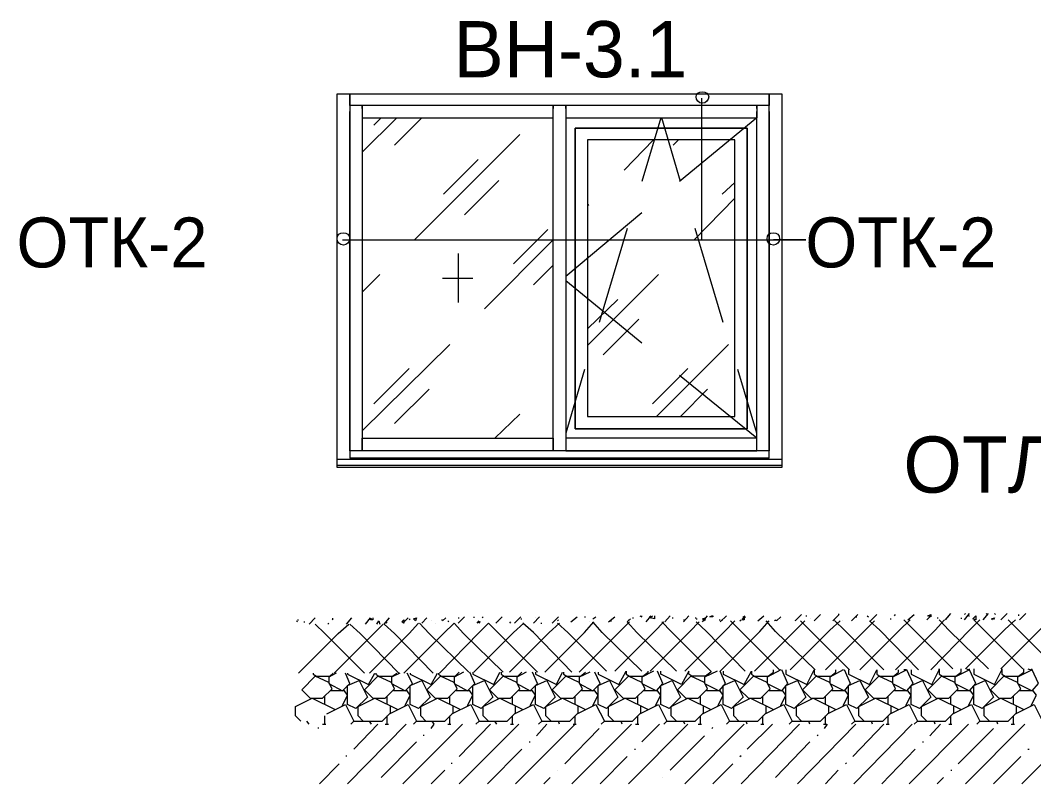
# Model space of a CAD drawing. Header units: millimetres. Extents: x 2294 to 908349, y -83289 to 219220.
# Drawn here: x 429257 to 433503, y -80159 to -76961 of the extents above; entities that cross this region are included whole.
import ezdxf

# ---------------------------------------------------------------- set-up
doc = ezdxf.new("R2010")
doc.units = ezdxf.units.MM
doc.layers.add('PDF _Геометрия', color=7, linetype='Continuous')
doc.layers.add('PDF _Текст', color=7, linetype='Continuous')

msp = doc.modelspace()

# ---------------------------------------------------------------- linework, layer by layer
at = {"layer": 'PDF _Геометрия', "lineweight": 9}
for points in [[(432447.5210359124, -77269.62763825525), (432447.5210359124, -78834.65117458906), (430585.2304591397, -78834.65117458906), (430585.2304591397, -77269.62763825525)], [(431516.375747527, -77269.62763825525), (432395.0621464541, -77269.62763825525), (432395.0621464541, -77317.71495360043), (431516.375747527, -77317.71495360043), (430637.6893485999, -77317.71495360043), (430637.6893485999, -77269.62763825525)], [(432303.2590897838, -78672.902932005), (432303.2590897838, -77413.88958433736), (431581.9493594198, -77413.88958433736), (431581.9493594198, -78672.902932005)], [(431581.9493594198, -77413.88958433736), (432303.2590897838, -77413.88958433736), (432303.2590897838, -78672.902932005), (431581.9493594198, -78672.902932005)], [(431634.4082488781, -77461.97689968254), (431634.4082488781, -78620.44404249918), (432250.8002003236, -78620.44404249918), (432250.8002003236, -77461.97689968254)], [(432250.8002003236, -77461.97689968254), (431634.4082488781, -77461.97689968254), (431634.4082488781, -78620.44404249918), (432250.8002003236, -78620.44404249918)], [(430690.1482381513, -78712.24709912203), (431490.1463027494, -78712.24709912203), (431490.1463027494, -78764.70598858129), (430690.1482381513, -78764.70598858129)]]:
    msp.add_lwpolyline(points, close=True, dxfattribs=at)
for points in [[(430585.2304591397, -78821.53645224776), (430585.2304591397, -78817.16487808712), (430585.2304591397, -78738.4765438512), (430585.2304591397, -77343.9443983296), (430585.2304591397, -77269.62763825525), (430637.6893485999, -77269.62763825525), (430637.6893485999, -77343.9443983296), (430637.6893485999, -78738.4765438512), (430637.6893485999, -78795.3070074711), (432395.0621464541, -78795.3070074711), (432395.0621464541, -78738.4765438512), (432395.0621464541, -77343.9443983296), (432395.0621464541, -77269.62763825525), (432447.5210359124, -77269.62763825525), (432447.5210359124, -77343.9443983296), (432447.5210359124, -78738.4765438512), (432447.5210359124, -78817.16487808712), (432447.5210359124, -78821.53645224776)], [(432110.909828403, -77287.11393475719), (432110.909828403, -77881.64801558759), (432548.0672409041, -77881.64801558759), (432412.5484430036, -77881.64801558759)], [(430690.1482381513, -77343.9443983296), (430690.1482381513, -78764.70598858129), (430637.6893485999, -78764.70598858129), (430637.6893485999, -77343.9443983296)], [(430690.1482381513, -77330.82967594173), (430690.1482381513, -77317.71495360043), (430690.1482381513, -77370.17384305876), (431490.1463027494, -77370.17384305876), (431490.1463027494, -77317.71495360043), (431490.1463027494, -77330.82967594173)], [(431490.1463027494, -77317.71495360043), (430690.1482381513, -77317.71495360043)], [(431542.6051923027, -77343.9443983296), (431542.6051923027, -78764.70598858129), (431490.1463027494, -78764.70598858129), (431490.1463027494, -77343.9443983296)], [(431542.6051923027, -77330.82967594173), (431542.6051923027, -77317.71495360043), (431542.6051923027, -77370.17384305876), (432342.6032569008, -77370.17384305876), (432019.1067718277, -77636.83986465447)], [(432342.6032569008, -77317.71495360043), (431542.6051923027, -77317.71495360043)], [(432342.6032569008, -77330.82967594173), (432342.6032569008, -77317.71495360043), (432342.6032569008, -77370.17384305876)], [(432395.0621464541, -77343.9443983296), (432395.0621464541, -78764.70598858129), (432342.6032569008, -78764.70598858129), (432342.6032569008, -77343.9443983296)], [(430690.1482381513, -77514.43578914087), (430834.4101841869, -77370.17384305876)], [(430738.2355535915, -77400.7748619495), (430768.8365723873, -77370.17384305876)], [(430825.6670359587, -77483.83477029763), (430939.3279631985, -77370.17384305876)], [(431940.4184375918, -77370.17384305876), (431861.7301033577, -77636.83986465447)], [(432023.4783460358, -77636.83986465447), (431944.7900117999, -77370.17384305876)], [(430908.7269444028, -77881.64801558759), (431350.2559308289, -77440.11902906653)], [(431787.4133433299, -77588.75254930928), (431909.817418701, -77461.97689968254)], [(431992.8773270501, -77483.83477029763), (432014.7351976195, -77461.97689968254)], [(431031.1310197739, -77689.2987541128), (431175.3929659044, -77545.03680803161)], [(431118.5625023311, -77776.73023657594), (431262.8244484616, -77632.46829049382)], [(432198.3413108652, -77689.2987541128), (432250.8002003236, -77641.21143876854)], [(431634.4082488781, -77737.38606945798), (431638.7798230881, -77733.0144953914)], [(432080.3088095123, -77881.64801558759), (432250.8002003236, -77706.78505061474)], [(431861.7301033577, -77767.98708834779), (431542.6051923027, -78034.6531099435)], [(431324.0264861463, -77982.19422043767), (431468.2884321818, -77837.93227435555)], [(431800.5280656712, -77833.56070019491), (431682.4955643183, -78227.00237137079)], [(432202.7128849803, -78227.00237137079), (432084.6803837223, -77833.56070019491)], [(430607.0883298973, -77881.64801558759), (432548.0672409041, -77881.64801558759)], [(431201.6224105852, -78170.17190775089), (431490.1463027494, -77881.64801558759)], [(431092.3330576504, -77938.47847920656), (431092.3330576504, -78143.94246302173)], [(431407.0863944953, -78069.62570290081), (431490.1463027494, -77986.56579455175)], [(430690.1482381513, -78100.22672179062), (430764.4649982741, -78025.90996166877)], [(431634.4082488781, -78323.17700210772), (431931.6752893655, -78025.90996166877)], [(431153.535095335, -78043.39625817072), (431026.7594457557, -78043.39625817072)], [(431861.7301033577, -78314.433853833), (431542.6051923027, -78052.13940639887)], [(431634.4082488781, -78253.23181609996), (431761.1838985542, -78130.82774063386)], [(431699.9818607727, -78362.52116922569), (431848.6153810164, -78213.887648982)], [(430690.1482381513, -78681.64608023223), (431057.3604645515, -78318.80542794708)], [(431922.9321410423, -78620.44404249918), (432224.5707555478, -78318.80542794708)], [(430738.2355535915, -78567.98515303992), (430886.8690736452, -78419.35163279716)], [(431905.4458446829, -78567.98515303992), (432054.0793647366, -78419.35163279716)], [(431621.2935265386, -78423.72320695873), (431542.6051923027, -78690.38922850695)], [(432342.6032569008, -78712.24709912203), (431542.6051923027, -78712.24709912203), (431542.6051923027, -78764.70598858129), (432342.6032569008, -78764.70598858129), (432342.6032569008, -78712.24709912203), (432019.1067718277, -78449.9526516879)], [(432342.6032569008, -78690.38922850695), (432263.9149226649, -78423.72320695873)], [(430825.6670359587, -78651.04506138898), (430969.9289820893, -78506.78311530687)], [(432023.4783460358, -78620.44404249918), (432137.1392731806, -78506.78311530687)], [(431245.3381519122, -78712.24709912203), (431350.2559308289, -78611.70089427195)], [(432447.5210359124, -78795.3070074711), (432447.5210359124, -78799.67858158518), (432447.5210359124, -78825.90802631434), (430585.2304591397, -78825.90802631434), (430585.2304591397, -78799.67858158518), (430585.2304591397, -78795.3070074711)], [(430585.2304591397, -78799.67858158518), (432447.5210359124, -78799.67858158518)], [(432395.0621464541, -78764.70598858129), (430637.6893485999, -78764.70598858129)], [(432395.0621464541, -78795.3070074711), (430637.6893485999, -78795.3070074711), (432395.0621464541, -78795.3070074711)]]:
    msp.add_lwpolyline(points, dxfattribs=at)
at = {"layer": 'PDF _Геометрия', "color": 250, "lineweight": 9, "true_color": 0x1d1d1d}
for points in [[(430414.7390683284, -79477.27257081028), (430419.1106424434, -79481.64414492436)], [(430419.1106424434, -79472.90099664964), (430423.4822166516, -79472.90099664964)], [(430445.3400872191, -79481.64414492436), (430449.7116614273, -79481.64414492436)], [(430467.1979577886, -79490.38729319908), (430493.4274025643, -79464.15784842242)], [(430563.3725885721, -79472.90099664964), (430567.7441627802, -79468.52942253556), (430563.3725885721, -79468.52942253556)], [(430624.5746262586, -79490.38729319908), (430646.4324970162, -79464.15784842242)], [(430703.2629604926, -79490.38729319908), (430725.1208312502, -79464.15784842242)], [(430733.8639793834, -79464.15784842242), (430733.8639793834, -79472.90099664964), (430725.1208312502, -79472.90099664964), (430729.4924052702, -79464.15784842242)], [(430751.3502759328, -79490.38729319908), (430760.0934241591, -79477.27257081028), (430764.4649982741, -79490.38729319908)], [(430987.4152786387, -79695.85127701424), (430825.6670359587, -79529.7314603161), (430781.9512947286, -79490.38729319908), (430803.8091653911, -79464.15784842242)], [(430790.6944430498, -79486.0157190375), (430795.0660170699, -79481.64414492436)], [(430860.6396289626, -79486.0157190375), (430882.4974996271, -79464.15784842242)], [(430886.8690736452, -79472.90099664964), (430891.2406478534, -79468.52942253556)], [(430939.3279631985, -79486.0157190375), (430961.1858338611, -79464.15784842242)], [(430978.6721303156, -79477.27257081028), (430978.6721303156, -79477.27257081028)], [(431022.3878715476, -79472.90099664964), (431026.7594457557, -79472.90099664964)], [(431026.7594457557, -79477.27257081028), (431039.874168097, -79464.15784842242)], [(431048.6173163233, -79477.27257081028), (431052.9888905315, -79481.64414492436)], [(431092.3330576504, -79486.0157190375), (431118.5625023311, -79459.78627430834)], [(431092.3330576504, -79464.15784842242), (431096.7046316685, -79464.15784842242)], [(431157.90666945, -79459.78627430834), (431157.90666945, -79464.15784842242)], [(431179.7645400176, -79486.0157190375), (431184.1361142257, -79481.64414492436), (431171.0213918844, -79486.0157190375), (431179.7645400176, -79477.27257081028)], [(431192.8792624539, -79464.15784842242), (431197.250836567, -79459.78627430834)], [(431249.7097260254, -79486.0157190375), (431275.9391708011, -79459.78627430834)], [(431262.8244484616, -79481.64414492436), (431262.8244484616, -79481.64414492436)], [(431306.5401895968, -79481.64414492436), (431310.9117637118, -79486.0157190375)], [(431328.3980602613, -79486.0157190375), (431354.627505037, -79459.78627430834)], [(431354.627505037, -79468.52942253556), (431358.999079057, -79468.52942253556)], [(431407.0863944953, -79486.0157190375), (431433.3158392729, -79459.78627430834)], [(431415.8295427235, -79464.15784842242), (431415.8295427235, -79464.15784842242)], [(431455.1737098405, -79691.47970285267), (431621.2935265386, -79525.35988615546), (431660.6376936557, -79481.64414492436)], [(431485.7747287313, -79486.0157190375), (431512.004173507, -79459.78627430834)], [(431507.6325992988, -79477.27257081028), (431512.004173507, -79472.90099664964)], [(431564.4630629653, -79481.64414492436), (431590.6925077429, -79459.78627430834)], [(431599.4356559692, -79691.47970285267), (431765.5554725723, -79525.35988615546), (431809.2712138994, -79481.64414492436)], [(431621.2935265386, -79459.78627430834), (431625.6651006518, -79459.78627430834)], [(431643.1513972012, -79481.64414492436), (431643.1513972012, -79481.64414492436)], [(431656.2661196357, -79468.52942253556), (431669.380841977, -79459.78627430834)], [(431861.7301033577, -79687.10812873952), (431695.6102866596, -79525.35988615546), (431656.2661196357, -79481.64414492436)], [(431721.8397314353, -79481.64414492436), (431748.0691762129, -79459.78627430834)], [(431730.5828796634, -79477.27257081028), (431734.9544537766, -79477.27257081028)], [(431748.0691762129, -79687.10812873952), (431914.188992816, -79520.98831204139), (431953.5331599331, -79481.64414492436)], [(432005.9920494864, -79687.10812873952), (431839.8722327882, -79525.35988615546), (431800.5280656712, -79481.64414492436), (431813.6427880125, -79468.52942253556)], [(431804.8996396894, -79472.90099664964), (431809.2712138994, -79472.90099664964)], [(431822.3859362388, -79464.15784842242), (431826.7575104469, -79464.15784842242)], [(431852.9869551295, -79455.4147001477), (431861.7301033577, -79459.78627430834), (431861.7301033577, -79455.4147001477)], [(431879.2163999071, -79481.64414492436), (431901.0742704747, -79455.4147001477)], [(431892.3311222466, -79459.78627430834), (431896.7026962666, -79459.78627430834)], [(431914.188992816, -79455.4147001477), (431914.188992816, -79468.52942253556), (431896.7026962666, -79464.15784842242), (431905.4458446829, -79455.4147001477)], [(431896.7026962666, -79687.10812873952), (432062.8225131528, -79520.98831204139), (432102.1666802699, -79481.64414492436)], [(431944.7900117999, -79481.64414492436), (431984.1341789188, -79520.98831204139), (432150.2539955201, -79687.10812873952), (432150.2539955201, -79691.47970285267), (432128.3961249525, -79708.96599935461), (432071.565661286, -79708.96599935461), (432058.4509389447, -79700.22285112739), (432058.4509389447, -79687.10812873952), (432027.849920054, -79743.93859235849), (431940.4184375918, -79700.22285112739), (431940.4184375918, -79687.10812873952)], [(431957.9047341412, -79481.64414492436), (431979.7626047088, -79455.4147001477)], [(431988.5057529369, -79464.15784842242), (431992.8773270501, -79464.15784842242)], [(432036.5930683771, -79481.64414492436), (432058.4509389447, -79455.4147001477)], [(432036.5930683771, -79472.90099664964), (432040.9646423953, -79472.90099664964)], [(432040.9646423953, -79687.10812873952), (432207.0844591884, -79520.98831204139), (432250.8002003236, -79477.27257081028)], [(432084.6803837223, -79464.15784842242), (432089.0519578354, -79464.15784842242)], [(432089.0519578354, -79468.52942253556), (432093.4235318536, -79468.52942253556)], [(432294.5159416506, -79687.10812873952), (432132.7676989725, -79520.98831204139), (432089.0519578354, -79481.64414492436)], [(432115.2814026112, -79481.64414492436), (432137.1392731806, -79455.4147001477)], [(432176.4834402977, -79687.10812873952), (432124.0245508393, -79713.33757351618), (432124.0245508393, -79739.56701824535), (432185.2265885239, -79770.16803708766), (432211.4560332065, -79739.56701824535), (432189.598162639, -79687.10812873952), (432355.7179793352, -79520.98831204139), (432395.0621464541, -79477.27257081028)], [(432185.2265885239, -79472.90099664964), (432189.598162639, -79472.90099664964)], [(432189.598162639, -79481.64414492436), (432215.8276074147, -79455.4147001477)], [(432198.3413108652, -79477.27257081028), (432198.3413108652, -79472.90099664964)], [(432438.7778876843, -79682.73655462544), (432277.0296451012, -79520.98831204139), (432233.3139039641, -79477.27257081028)], [(432272.6580710812, -79477.27257081028), (432277.0296451012, -79472.90099664964)], [(432285.7727934225, -79459.78627430834), (432294.5159416506, -79455.4147001477)], [(432285.7727934225, -79477.27257081028), (432285.7727934225, -79477.27257081028)], [(432294.5159416506, -79464.15784842242), (432294.5159416506, -79459.78627430834)], [(432333.8601087676, -79687.10812873952), (432499.9799253708, -79520.98831204139), (432543.6956666959, -79477.27257081028)], [(432346.9748311089, -79477.27257081028), (432373.2042758847, -79455.4147001477)], [(432587.411408023, -79682.73655462544), (432421.2915911349, -79520.98831204139), (432381.9474240178, -79477.27257081028)], [(432416.9200171167, -79477.27257081028), (432421.2915911349, -79472.90099664964), (432421.2915911349, -79477.27257081028)], [(432425.663165343, -79477.27257081028), (432443.1494618924, -79459.78627430834)], [(432443.1494618924, -79472.90099664964), (432443.1494618924, -79472.90099664964)], [(432482.4936290113, -79682.73655462544), (432648.6134456145, -79516.61673792824), (432692.3291869396, -79477.27257081028)], [(432499.9799253708, -79477.27257081028), (432499.9799253708, -79477.27257081028)], [(432504.3514995789, -79477.27257081028), (432530.5809443546, -79451.04312608112)], [(432731.6733540567, -79682.73655462544), (432565.5535372654, -79516.61673792824), (432526.2093701465, -79477.27257081028)], [(432548.0672409041, -79455.4147001477), (432552.4388149241, -79455.4147001477)], [(432569.9251114735, -79468.52942253556), (432569.9251114735, -79468.52942253556)], [(432583.0398338148, -79477.27257081028), (432609.2692785906, -79451.04312608112)], [(432631.1271491582, -79682.73655462544), (432797.2469659513, -79516.61673792824), (432836.5911330683, -79477.27257081028)], [(432661.7281680489, -79477.27257081028), (432687.9576127315, -79451.04312608112), (432683.5860386183, -79451.04312608112)], [(432666.099742162, -79472.90099664964), (432670.471316277, -79472.90099664964)], [(432875.9353001853, -79682.73655462544), (432709.8154832991, -79516.61673792824), (432670.471316277, -79477.27257081028)], [(432701.0723351659, -79477.27257081028), (432701.0723351659, -79477.27257081028)], [(432740.4165022848, -79477.27257081028), (432766.6459469656, -79451.04312608112)], [(432757.9027988343, -79459.78627430834), (432762.2743728524, -79459.78627430834)], [(432775.3890951937, -79682.73655462544), (432941.508911985, -79516.61673792824), (432985.224653122, -79472.90099664964)], [(432805.9901140844, -79455.4147001477), (432810.3616882926, -79459.78627430834)], [(433020.1972462209, -79682.73655462544), (432858.4490036378, -79516.61673792824), (432814.7332623107, -79477.27257081028)], [(432819.1048365189, -79477.27257081028), (432845.3342812015, -79451.04312608112)], [(432902.1647448679, -79468.52942253556), (432906.536318888, -79468.52942253556)], [(432919.6510413224, -79455.4147001477), (432924.0226154355, -79451.04312608112)], [(432924.0226154355, -79682.73655462544), (433090.1424321337, -79516.61673792824), (433129.4865992507, -79472.90099664964)], [(433164.4591923496, -79678.3649804648), (433002.7109496715, -79516.61673792824), (432958.9952084394, -79472.90099664964)], [(432976.4815049889, -79472.90099664964), (433002.7109496715, -79451.04312608112)], [(433055.1698392248, -79472.90099664964), (433072.6561357742, -79455.4147001477)], [(433072.6561357742, -79682.73655462544), (433238.7759523774, -79512.24516376667), (433278.1201194944, -79472.90099664964)], [(433098.8855804568, -79464.15784842242), (433103.257154475, -79464.15784842242)], [(433313.0927124033, -79678.3649804648), (433146.9728958001, -79516.61673792824), (433107.6287286831, -79472.90099664964)], [(433133.8581733657, -79472.90099664964), (433155.7160439333, -79446.67155192047)], [(433133.8581733657, -79468.52942253556), (433138.2297475738, -79468.52942253556)], [(433146.9728958001, -79459.78627430834), (433146.9728958001, -79459.78627430834)], [(433199.4317852585, -79464.15784842242), (433199.4317852585, -79468.52942253556)], [(433212.5465075998, -79472.90099664964), (433234.4043781692, -79446.67155192047)], [(433212.5465075998, -79451.04312608112), (433216.9180818079, -79446.67155192047)], [(433216.9180818079, -79678.3649804648), (433383.037898506, -79512.24516376667), (433426.7536397381, -79472.90099664964)], [(433230.0328041492, -79455.4147001477), (433234.4043781692, -79455.4147001477)], [(433457.3546585338, -79678.3649804648), (433291.2348418357, -79512.24516376667), (433251.8906747187, -79472.90099664964)], [(433291.2348418357, -79472.90099664964), (433313.0927124033, -79446.67155192047)], [(433304.3495642701, -79446.67155192047), (433308.7211383851, -79451.04312608112)], [(433330.5790089527, -79472.90099664964), (433326.2074348396, -79468.52942253556), (433339.3221571809, -79464.15784842242), (433334.9505831609, -79472.90099664964)], [(433339.3221571809, -79446.67155192047), (433343.693731389, -79451.04312608112)], [(433365.5516019566, -79472.90099664964), (433391.7810466392, -79446.67155192047)], [(433365.5516019566, -79678.3649804648), (433531.6714187497, -79512.24516376667), (433571.0155858668, -79472.90099664964)], [(433601.6166046625, -79678.3649804648), (433435.4967879644, -79512.24516376667), (433396.1526208473, -79472.90099664964)], [(433439.8683621725, -79451.04312608112), (433439.8683621725, -79455.4147001477)], [(433444.2399361925, -79472.90099664964), (433470.4693808733, -79446.67155192047)], [(430423.4822166516, -79695.85127701424), (430589.6020333497, -79529.7314603161), (430633.3177745799, -79490.38729319908)], [(430698.8913864745, -79695.85127701424), (430532.7715696814, -79529.7314603161), (430493.4274025643, -79490.38729319908)], [(430545.8862920227, -79490.38729319908), (430550.2578662308, -79486.0157190375)], [(430572.1157368002, -79695.85127701424), (430738.2355535915, -79529.7314603161), (430777.5797207085, -79490.38729319908)], [(430843.1533325082, -79695.85127701424), (430681.405089925, -79529.7314603161), (430637.6893485999, -79490.38729319908)], [(430720.7492570421, -79695.85127701424), (430886.8690736452, -79529.7314603161), (430926.2132407622, -79486.0157190375)], [(430865.0112030776, -79695.85127701424), (431031.1310197739, -79529.7314603161), (431074.8467611009, -79486.0157190375), (431114.190928218, -79529.7314603161), (431280.3107448211, -79691.47970285267)], [(431136.0487987855, -79691.47970285267), (430969.9289820893, -79529.7314603161), (430930.5848149704, -79486.0157190375)], [(430996.158426865, -79486.0157190375), (430996.158426865, -79486.0157190375)], [(430996.158426865, -79486.0157190375), (430996.158426865, -79486.0157190375)], [(431013.6447234144, -79695.85127701424), (431179.7645400176, -79525.35988615546), (431219.1087071346, -79486.0157190375), (431258.4528742535, -79525.35988615546), (431424.5726909498, -79691.47970285267)], [(431157.90666945, -79691.47970285267), (431324.0264861463, -79525.35988615546), (431367.7422273783, -79486.0157190375)], [(431171.0213918844, -79486.0157190375), (431171.0213918844, -79486.0157190375)], [(431306.5401895968, -79691.47970285267), (431472.66000639, -79525.35988615546), (431516.375747527, -79486.0157190375)], [(431568.8346369853, -79691.47970285267), (431407.0863944953, -79525.35988615546), (431363.3706532652, -79486.0157190375)], [(431437.6874132911, -79486.0157190375), (431442.0589874992, -79486.0157190375)], [(431713.096583114, -79687.10812873952), (431551.348340624, -79525.35988615546), (431507.6325992988, -79486.0157190375)], [(431009.2731492063, -79695.85127701424), (431009.2731492063, -79700.22285112739), (431022.3878715476, -79708.96599935461), (431079.2183352141, -79708.96599935461), (431096.7046316685, -79691.47970285267)], [(431114.190928218, -79691.47970285267), (431074.8467611009, -79713.33757351618), (431074.8467611009, -79739.56701824535), (431131.6772247674, -79770.16803708766), (431162.2782434681, -79739.56701824535), (431140.4203729006, -79691.47970285267)], [(431153.535095335, -79691.47970285267), (431153.535095335, -79700.22285112739), (431240.9665777041, -79743.93859235849), (431267.1960224798, -79691.47970285267)], [(431271.5675965929, -79691.47970285267), (431271.5675965929, -79700.22285112739), (431284.6823190292, -79708.96599935461), (431341.5127826957, -79708.96599935461), (431358.999079057, -79691.47970285267)], [(431376.4853756046, -79691.47970285267), (431337.1412084876, -79713.33757351618), (431337.1412084876, -79739.56701824535), (431393.971672154, -79770.16803708766), (431424.5726909498, -79739.56701824535), (431402.7148203822, -79691.47970285267)], [(431415.8295427235, -79691.47970285267), (431415.8295427235, -79700.22285112739), (431503.2610251857, -79743.93859235849), (431529.4904698664, -79691.47970285267)], [(431533.8620440764, -79691.47970285267), (431533.8620440764, -79700.22285112739), (431546.9767664159, -79708.96599935461), (431603.8072300842, -79708.96599935461), (431625.6651006518, -79691.47970285267)], [(431643.1513972012, -79691.47970285267), (431599.4356559692, -79713.33757351618), (431599.4356559692, -79739.56701824535), (431656.2661196357, -79770.16803708766), (431686.8671383383, -79739.56701824535), (431665.0092677688, -79691.47970285267)], [(431625.6651006518, -79691.47970285267), (431625.6651006518, -79691.47970285267)], [(431678.1239902051, -79691.47970285267), (431678.1239902051, -79700.22285112739), (431765.5554725723, -79743.93859235849), (431796.1564914631, -79687.10812873952), (431796.1564914631, -79700.22285112739), (431809.2712138994, -79708.96599935461), (431866.1016775658, -79708.96599935461), (431887.9595481334, -79691.47970285267), (431887.9595481334, -79687.10812873952)], [(431909.817418701, -79687.10812873952), (431861.7301033577, -79713.33757351618), (431861.7301033577, -79739.56701824535), (431922.9321410423, -79770.16803708766), (431949.1615858199, -79739.56701824535), (431927.3037152505, -79687.10812873952)], [(432202.7128849803, -79687.10812873952), (432202.7128849803, -79700.22285112739), (432290.1443674425, -79743.93859235849), (432320.7453863313, -79687.10812873952), (432320.7453863313, -79700.22285112739), (432333.8601087676, -79708.96599935461), (432390.6905724341, -79708.96599935461), (432412.5484430036, -79691.47970285267), (432412.5484430036, -79682.73655462544)], [(432443.1494618924, -79682.73655462544), (432386.318998226, -79713.33757351618), (432386.318998226, -79739.56701824535), (432447.5210359124, -79770.16803708766), (432473.7504806882, -79739.56701824535), (432447.5210359124, -79682.73655462544)], [(432465.0073324619, -79682.73655462544), (432465.0073324619, -79700.22285112739), (432552.4388149241, -79743.93859235849), (432583.0398338148, -79682.73655462544), (432583.0398338148, -79700.22285112739), (432596.1545561543, -79708.96599935461), (432652.9850198226, -79708.96599935461), (432674.8428903902, -79691.47970285267), (432674.8428903902, -79682.73655462544)], [(432701.0723351659, -79682.73655462544), (432705.4439092809, -79682.73655462544), (432648.6134456145, -79713.33757351618), (432648.6134456145, -79739.56701824535), (432709.8154832991, -79770.16803708766), (432736.0449280767, -79739.56701824535), (432709.8154832991, -79682.73655462544)], [(432705.4439092809, -79682.73655462544), (432705.4439092809, -79682.73655462544)], [(432727.3017798485, -79682.73655462544), (432727.3017798485, -79700.22285112739), (432814.7332623107, -79743.93859235849), (432845.3342812015, -79682.73655462544), (432845.3342812015, -79700.22285112739), (432858.4490036378, -79708.96599935461), (432915.2794673042, -79708.96599935461), (432937.1373378718, -79691.47970285267), (432937.1373378718, -79682.73655462544)], [(432845.3342812015, -79682.73655462544), (432845.3342812015, -79682.73655462544)], [(432967.7383567626, -79682.73655462544), (432958.9952084394, -79682.73655462544)], [(432967.7383567626, -79682.73655462544), (432967.7383567626, -79682.73655462544)], [(432989.5962273302, -79682.73655462544), (432989.5962273302, -79700.22285112739), (433077.0277097924, -79743.93859235849), (433107.6287286831, -79682.73655462544), (433107.6287286831, -79678.3649804648), (433107.6287286831, -79700.22285112739), (433120.7434510244, -79708.96599935461), (433177.5739146909, -79708.96599935461), (433199.4317852585, -79691.47970285267), (433199.4317852585, -79678.3649804648)], [(433221.2896558279, -79678.3649804648), (433230.0328041492, -79682.73655462544), (433234.4043781692, -79678.3649804648)], [(433251.8906747187, -79678.3649804648), (433251.8906747187, -79700.22285112739), (433339.3221571809, -79743.93859235849), (433369.9231760697, -79682.73655462544), (433369.9231760697, -79678.3649804648), (433369.9231760697, -79700.22285112739), (433383.037898506, -79708.96599935461), (433439.8683621725, -79708.96599935461), (433461.726232742, -79691.47970285267), (433461.726232742, -79678.3649804648)], [(433479.2125292914, -79678.3649804648), (433492.3272516308, -79682.73655462544), (433496.6988256508, -79678.3649804648)], [(430484.684254338, -79695.85127701424), (430484.684254338, -79700.22285112739), (430497.7989766775, -79708.96599935461), (430554.6294403458, -79708.96599935461), (430567.7441627802, -79695.85127701424)], [(430580.8588851215, -79695.85127701424), (430550.2578662308, -79713.33757351618), (430550.2578662308, -79739.56701824535), (430607.0883298973, -79770.16803708766), (430637.6893485999, -79739.56701824535), (430620.2030522386, -79695.85127701424)], [(430628.9462004667, -79695.85127701424), (430628.9462004667, -79700.22285112739), (430716.3776828339, -79743.93859235849), (430742.6071276115, -79695.85127701424)], [(430746.9787018197, -79695.85127701424), (430746.9787018197, -79700.22285112739), (430760.0934241591, -79708.96599935461), (430816.9238878274, -79708.96599935461), (430834.4101841869, -79695.85127701424)], [(430847.5249065282, -79695.85127701424), (430812.5523136193, -79713.33757351618), (430812.5523136193, -79739.56701824535), (430869.3827772858, -79770.16803708766), (430899.9837960815, -79739.56701824535), (430878.1259255121, -79695.85127701424)], [(430891.2406478534, -79695.85127701424), (430891.2406478534, -79700.22285112739), (430978.6721303156, -79743.93859235849), (431004.9015749982, -79695.85127701424)], [(430607.0883298973, -79831.37007482164), (430628.9462004667, -79787.6543335896), (430615.8314780304, -79770.16803708766), (430559.001014364, -79770.16803708766)], [(430869.3827772858, -79831.37007482164), (430891.2406478534, -79787.6543335896), (430878.1259255121, -79770.16803708766), (430821.2954618456, -79770.16803708766)], [(431131.6772247674, -79831.37007482164), (431153.535095335, -79787.6543335896), (431140.4203729006, -79770.16803708766), (431083.5899092341, -79770.16803708766)], [(431393.971672154, -79831.37007482164), (431415.8295427235, -79787.6543335896), (431402.7148203822, -79770.16803708766), (431345.8843567157, -79770.16803708766)], [(431656.2661196357, -79831.37007482164), (431678.1239902051, -79787.6543335896), (431665.0092677688, -79770.16803708766), (431608.1788041024, -79770.16803708766)], [(431918.5605670242, -79831.37007482164), (431940.4184375918, -79787.6543335896), (431927.3037152505, -79770.16803708766), (431870.473251584, -79770.16803708766)], [(432180.8550144108, -79831.37007482164), (432202.7128849803, -79787.6543335896), (432189.598162639, -79770.16803708766), (432132.7676989725, -79770.16803708766)], [(432443.1494618924, -79831.37007482164), (432465.0073324619, -79787.6543335896), (432451.8926101206, -79770.16803708766), (432395.0621464541, -79770.16803708766)], [(432705.4439092809, -79831.37007482164), (432727.3017798485, -79787.6543335896), (432714.1870575072, -79770.16803708766), (432657.3565938408, -79770.16803708766)], [(432967.7383567626, -79831.37007482164), (432989.5962273302, -79787.6543335896), (432976.4815049889, -79770.16803708766), (432919.6510413224, -79770.16803708766)], [(433230.0328041492, -79831.37007482164), (433251.8906747187, -79787.6543335896), (433238.7759523774, -79770.16803708766), (433181.9454887109, -79770.16803708766)], [(433492.3272516308, -79831.37007482164), (433514.1851222003, -79787.6543335896), (433501.070399859, -79770.16803708766), (433444.2399361925, -79770.16803708766)], [(430432.2253648778, -79896.94368671533), (430410.3674943103, -79875.08581605274), (430410.3674943103, -79835.74164893478), (430480.312680128, -79800.7690559784), (430576.4873109134, -79848.85637132358)], [(430532.7715696814, -79826.99850070756), (430532.7715696814, -79792.02590775117)], [(430694.5198122663, -79896.94368671533), (430672.6619416969, -79875.08581605274), (430672.6619416969, -79835.74164893478), (430742.6071276115, -79800.7690559784), (430838.781758395, -79848.85637132358)], [(430795.0660170699, -79826.99850070756), (430795.0660170699, -79792.02590775117)], [(430956.814259748, -79896.94368671533), (430934.9563891804, -79875.08581605274), (430934.9563891804, -79835.74164893478), (431004.9015749982, -79800.7690559784), (431101.0762057817, -79848.85637132358)], [(431057.3604645515, -79826.99850070756), (431057.3604645515, -79792.02590775117)], [(431219.1087071346, -79896.94368671533), (431197.250836567, -79875.08581605274), (431197.250836567, -79835.74164893478), (431267.1960224798, -79800.7690559784), (431363.3706532652, -79848.85637132358)], [(431319.6549119381, -79826.99850070756), (431319.6549119381, -79792.02590775117)], [(431481.4031546162, -79896.94368671533), (431459.5452840487, -79875.08581605274), (431459.5452840487, -79835.74164893478), (431529.4904698664, -79800.7690559784), (431625.6651006518, -79848.85637132358)], [(431581.9493594198, -79826.99850070756), (431581.9493594198, -79792.02590775117)], [(431743.6976020047, -79896.94368671533), (431721.8397314353, -79875.08581605274), (431721.8397314353, -79835.74164893478), (431791.7849173499, -79800.7690559784), (431887.9595481334, -79848.85637132358)], [(431844.2438068083, -79826.99850070756), (431844.2438068083, -79792.02590775117)], [(432005.9920494864, -79896.94368671533), (431984.1341789188, -79875.08581605274), (431984.1341789188, -79835.74164893478), (432054.0793647366, -79800.7690559784), (432150.2539955201, -79848.85637132358)], [(432106.5382542899, -79826.99850070756), (432106.5382542899, -79792.02590775117)], [(432268.286496873, -79896.94368671533), (432246.4286263054, -79875.08581605274), (432246.4286263054, -79835.74164893478), (432316.3738122182, -79800.7690559784), (432412.5484430036, -79848.85637132358)], [(432368.8327016765, -79826.99850070756), (432368.8327016765, -79792.02590775117)], [(432530.5809443546, -79896.94368671533), (432508.7230737871, -79875.08581605274), (432508.7230737871, -79835.74164893478), (432578.6682596048, -79800.7690559784), (432674.8428903902, -79848.85637132358)], [(432631.1271491582, -79826.99850070756), (432631.1271491582, -79792.02590775117)], [(432792.8753917431, -79896.94368671533), (432771.0175211737, -79875.08581605274), (432771.0175211737, -79835.74164893478), (432840.9627070883, -79800.7690559784), (432937.1373378718, -79848.85637132358)], [(432893.4215965467, -79826.99850070756), (432893.4215965467, -79792.02590775117)], [(433055.1698392248, -79896.94368671533), (433033.3119686572, -79875.08581605274), (433033.3119686572, -79835.74164893478), (433103.257154475, -79800.7690559784), (433199.4317852585, -79848.85637132358)], [(433155.7160439333, -79826.99850070756), (433155.7160439333, -79792.02590775117)], [(433317.4642866114, -79896.94368671533), (433295.6064160438, -79875.08581605274), (433295.6064160438, -79835.74164893478), (433365.5516019566, -79800.7690559784), (433461.726232742, -79848.85637132358)], [(433418.0104914149, -79826.99850070756), (433418.0104914149, -79792.02590775117)], [(430541.5147180045, -79866.34266782552), (430620.2030522386, -79826.99850070756), (430655.1756451475, -79896.94368671533)], [(430642.060922808, -79910.05840905663), (430655.1756451475, -79896.94368671533), (430773.2081465004, -79896.94368671533), (430808.1807394112, -79861.97109366395), (430808.1807394112, -79835.74164893478)], [(430803.8091653911, -79866.34266782552), (430882.4974996271, -79826.99850070756), (430917.4700926309, -79896.94368671533)], [(430904.3553701947, -79910.05840905663), (430917.4700926309, -79896.94368671533), (431035.502593982, -79896.94368671533), (431070.4751868928, -79861.97109366395), (431070.4751868928, -79835.74164893478)], [(431066.1036128728, -79866.34266782552), (431144.7919471087, -79826.99850070756), (431179.7645400176, -79896.94368671533)], [(431166.6498176763, -79910.05840905663), (431179.7645400176, -79896.94368671533), (431297.7970413705, -79896.94368671533), (431332.7696342794, -79861.97109366395), (431332.7696342794, -79835.74164893478)], [(431328.3980602613, -79866.34266782552), (431407.0863944953, -79826.99850070756), (431442.0589874992, -79896.94368671533)], [(431428.9442650648, -79910.05840905663), (431442.0589874992, -79896.94368671533), (431560.0914888522, -79896.94368671533), (431595.0640817611, -79861.97109366395), (431595.0640817611, -79835.74164893478)], [(431590.6925077429, -79866.34266782552), (431669.380841977, -79826.99850070756), (431704.3534348859, -79896.94368671533)], [(431691.2387125464, -79910.05840905663), (431704.3534348859, -79896.94368671533), (431822.3859362388, -79896.94368671533), (431857.3585291496, -79861.97109366395), (431857.3585291496, -79835.74164893478)], [(431852.9869551295, -79866.34266782552), (431931.6752893655, -79826.99850070756), (431966.6478823693, -79896.94368671533)], [(431953.5331599331, -79910.05840905663), (431966.6478823693, -79896.94368671533), (432084.6803837223, -79896.94368671533), (432119.6529766312, -79861.97109366395), (432119.6529766312, -79835.74164893478)], [(432115.2814026112, -79866.34266782552), (432193.9697368471, -79826.99850070756), (432228.942329756, -79896.94368671533)], [(432215.8276074147, -79910.05840905663), (432228.942329756, -79896.94368671533), (432346.9748311089, -79896.94368671533), (432381.9474240178, -79861.97109366395), (432381.9474240178, -79835.74164893478)], [(432377.5758499997, -79866.34266782552), (432456.2641842337, -79826.99850070756), (432491.2367772376, -79896.94368671533)], [(432478.1220548032, -79910.05840905663), (432491.2367772376, -79896.94368671533), (432609.2692785906, -79896.94368671533), (432644.2418714995, -79861.97109366395), (432644.2418714995, -79835.74164893478)], [(432639.8702974813, -79866.34266782552), (432718.5586317154, -79826.99850070756), (432753.5312246261, -79896.94368671533)], [(432740.4165022848, -79910.05840905663), (432753.5312246261, -79896.94368671533), (432871.5637259772, -79896.94368671533), (432906.536318888, -79861.97109366395), (432906.536318888, -79835.74164893478)], [(432902.1647448679, -79866.34266782552), (432980.8530791039, -79826.99850070756), (433015.8256721077, -79896.94368671533)], [(433002.7109496715, -79910.05840905663), (433015.8256721077, -79896.94368671533), (433133.8581733657, -79896.94368671533), (433168.8307663696, -79861.97109366395), (433168.8307663696, -79835.74164893478)], [(433164.4591923496, -79866.34266782552), (433243.1475265855, -79826.99850070756), (433278.1201194944, -79896.94368671533)], [(433265.0053971531, -79910.05840905663), (433278.1201194944, -79896.94368671533), (433396.1526208473, -79896.94368671533), (433431.1252137562, -79861.97109366395), (433431.1252137562, -79835.74164893478)], [(433426.7536397381, -79866.34266782552), (433505.4419739721, -79826.99850070756), (433540.414566976, -79896.94368671533)], [(430467.1979577886, -79910.05840905663), (430458.4548095604, -79896.94368671533)], [(430532.7715696814, -79910.05840905663), (430532.7715696814, -79875.08581605274)], [(430729.4924052702, -79910.05840905663), (430720.7492570421, -79896.94368671533)], [(430795.0660170699, -79910.05840905663), (430795.0660170699, -79875.08581605274)], [(430978.6721303156, -79927.54470555857), (430991.7868526569, -79910.05840905663), (430983.0437044306, -79896.94368671533)], [(431057.3604645515, -79910.05840905663), (431057.3604645515, -79875.08581605274)], [(431254.0813000435, -79910.05840905663), (431245.3381519122, -79896.94368671533)], [(431319.6549119381, -79910.05840905663), (431319.6549119381, -79875.08581605274)], [(431332.7696342794, -80159.2381341504), (431581.9493594198, -79910.05840905663), (431581.9493594198, -79875.08581605274)], [(431516.375747527, -79910.05840905663), (431512.004173507, -79896.94368671533)], [(431778.6701949136, -79910.05840905663), (431774.2986208955, -79896.94368671533)], [(431844.2438068083, -79910.05840905663), (431844.2438068083, -79875.08581605274)], [(432040.9646423953, -79910.05840905663), (432036.5930683771, -79896.94368671533)], [(432106.5382542899, -79910.05840905663), (432106.5382542899, -79875.08581605274)], [(432303.2590897838, -79910.05840905663), (432298.8875157638, -79896.94368671533)], [(432368.8327016765, -79910.05840905663), (432368.8327016765, -79875.08581605274)], [(432565.5535372654, -79910.05840905663), (432561.1819632454, -79896.94368671533)], [(432631.1271491582, -79910.05840905663), (432631.1271491582, -79875.08581605274)], [(432827.847984652, -79910.05840905663), (432823.4764106339, -79896.94368671533)], [(432893.4215965467, -79910.05840905663), (432893.4215965467, -79875.08581605274)], [(433090.1424321337, -79910.05840905663), (433085.7708581155, -79896.94368671533)], [(433155.7160439333, -79910.05840905663), (433155.7160439333, -79875.08581605274)], [(433352.4368795222, -79910.05840905663), (433348.0653055022, -79896.94368671533)], [(433418.0104914149, -79910.05840905663), (433418.0104914149, -79875.08581605274)], [(430506.5421249056, -79927.54470555857), (430506.5421249056, -79923.17313144449)], [(430524.0284214551, -79910.05840905663), (430528.3999956632, -79910.05840905663), (430537.1431437964, -79910.05840905663)], [(430628.9462004667, -80159.2381341504), (430873.7543513039, -79910.05840905663)], [(430655.1756451475, -80014.97618806828), (430755.721849951, -79910.05840905663)], [(430786.3228688417, -79910.05840905663), (430790.6944430498, -79910.05840905663), (430799.437591278, -79910.05840905663)], [(430860.6396289626, -80159.2381341504), (431109.8193540098, -79910.05840905663)], [(431048.6173163233, -79910.05840905663), (431052.9888905315, -79910.05840905663), (431061.7320386646, -79910.05840905663)], [(431096.7046316685, -80159.2381341504), (431345.8843567157, -79910.05840905663)], [(431096.7046316685, -80045.57720691059), (431227.8518553628, -79910.05840905663)], [(431310.9117637118, -79910.05840905663), (431315.28333792, -79910.05840905663), (431324.0264861463, -79910.05840905663)], [(431420.2011169316, -79958.14572440088), (431463.9168580687, -79910.05840905663)], [(431538.2336182846, -80076.17822575383), (431682.4955643183, -79927.54470555857)], [(431568.8346369853, -80159.2381341504), (431818.0143620307, -79910.05840905663)], [(431573.2062111935, -79910.05840905663), (431577.5777854016, -79910.05840905663), (431586.3209335348, -79910.05840905663)], [(431804.8996396894, -80159.2381341504), (432054.0793647366, -79910.05840905663)], [(431835.5006585801, -79910.05840905663), (431839.8722327882, -79910.05840905663), (431848.6153810164, -79910.05840905663)], [(431861.7301033577, -79984.37516917754), (431936.0468633836, -79910.05840905663)], [(432040.9646423953, -80159.2381341504), (432290.1443674425, -79910.05840905663)], [(432097.7951060617, -79910.05840905663), (432102.1666802699, -79910.05840905663), (432110.909828403, -79910.05840905663)], [(432154.6255697301, -79927.54470555857), (432158.9971437482, -79923.17313144449)], [(432277.0296451012, -80159.2381341504), (432521.8377961284, -79910.05840905663)], [(432303.2590897838, -80014.97618806828), (432408.1768687954, -79910.05840905663)], [(432360.0895534502, -79910.05840905663), (432368.8327016765, -79910.05840905663), (432373.2042758847, -79910.05840905663)], [(432513.0946478071, -80159.2381341504), (432757.9027988343, -79910.05840905663)], [(432622.3840009319, -79910.05840905663), (432631.1271491582, -79910.05840905663), (432635.4987232732, -79910.05840905663)], [(432626.755575045, -79927.54470555857), (432639.8702974813, -79910.05840905663)], [(432744.788076398, -80045.57720691059), (432875.9353001853, -79910.05840905663)], [(432749.1596504161, -80159.2381341504), (432993.9678015383, -79910.05840905663)], [(432884.6784483185, -79910.05840905663), (432893.4215965467, -79910.05840905663), (432897.7931707548, -79910.05840905663)], [(432980.8530791039, -80159.2381341504), (433230.0328041492, -79910.05840905663)], [(433068.2845615661, -79958.14572440088), (433112.0003027963, -79910.05840905663)], [(433146.9728958001, -79910.05840905663), (433155.7160439333, -79910.05840905663), (433160.0876181414, -79910.05840905663)], [(433186.317062919, -80076.17822575383), (433334.9505831609, -79927.54470555857)], [(433216.9180818079, -80159.2381341504), (433466.0978068551, -79910.05840905663)], [(433409.2673431886, -79910.05840905663), (433418.0104914149, -79910.05840905663), (433422.3820656231, -79910.05840905663)], [(433452.9830845138, -80159.2381341504), (433702.162809561, -79910.05840905663)], [(430768.8365723873, -80133.00868937373), (430917.4700926309, -79984.37516917754)], [(430948.0711115198, -79958.14572440088), (430948.0711115198, -79953.77415028773)], [(431389.6000979459, -79984.37516917754), (431393.971672154, -79984.37516917754)], [(431979.7626047088, -80102.40767053049), (432124.0245508393, -79958.14572440088)], [(432421.2915911349, -80133.00868937373), (432565.5535372654, -79984.37516917754)], [(432596.1545561543, -79958.14572440088), (432600.5261303624, -79953.77415028773)], [(433037.6835426753, -79984.37516917754), (433042.0551167885, -79984.37516917754)], [(431214.7371330215, -80159.2381341504), (431358.999079057, -80014.97618806828)], [(431831.129084467, -80014.97618806828), (431835.5006585801, -80014.97618806828)], [(432867.1921517691, -80159.2381341504), (433007.0825238796, -80014.97618806828)], [(433479.2125292914, -80014.97618806828), (433483.5841033095, -80014.97618806828)], [(430510.9136991138, -80159.2381341504), (430593.9736074628, -80076.17822575383)], [(430624.5746262586, -80045.57720691059), (430624.5746262586, -80041.20563279744)], [(431066.1036128728, -80076.17822575383), (431066.1036128728, -80071.80665164068)], [(431686.8671383383, -80159.2381341504), (431800.5280656712, -80045.57720691059)], [(432158.9971437482, -80159.2381341504), (432242.0570520973, -80076.17822575383)], [(432272.6580710812, -80045.57720691059), (432277.0296451012, -80041.20563279744)], [(432714.1870575072, -80076.17822575383), (432718.5586317154, -80071.80665164068)], [(433334.9505831609, -80159.2381341504), (433448.6115103057, -80045.57720691059)], [(430978.6721303156, -80159.2381341504), (431035.502593982, -80102.40767053049)], [(431507.6325992988, -80102.40767053049), (431507.6325992988, -80102.40767053049)], [(432631.1271491582, -80159.2381341504), (432683.5860386183, -80102.40767053049)], [(433155.7160439333, -80102.40767053049), (433160.0876181414, -80102.40767053049)], [(431450.8021356324, -80159.2381341504), (431477.0315804081, -80133.00868937373)], [(431949.1615858199, -80133.00868937373), (431949.1615858199, -80133.00868937373)], [(433098.8855804568, -80159.2381341504), (433125.1150252325, -80133.00868937373)]]:
    msp.add_lwpolyline(points, dxfattribs=at)
for points in [[(430865.0112030776, -79472.90099664964), (430865.0112030776, -79486.0157190375), (430856.2680549445, -79481.64414492436)], [(430917.4700926309, -79464.15784842242), (430913.0985184228, -79477.27257081028), (430904.3553701947, -79468.52942253556)], [(432128.3961249525, -79464.15784842242), (432124.0245508393, -79477.27257081028), (432115.2814026112, -79468.52942253556)], [(432158.9971437482, -79455.4147001477), (432158.9971437482, -79459.78627430834), (432145.8824214069, -79459.78627430834), (432154.6255697301, -79455.4147001477)], [(432290.1443674425, -79459.78627430834), (432290.1443674425, -79472.90099664964), (432281.4012192143, -79472.90099664964)], [(433072.6561357742, -79451.04312608112), (433072.6561357742, -79459.78627430834), (433059.5414133379, -79455.4147001477)], [(433260.6338229449, -79472.90099664964), (433247.5191006036, -79468.52942253556), (433260.6338229449, -79455.4147001477)], [(432910.9078930961, -79713.33757351618), (432910.9078930961, -79739.56701824535), (432972.1099307807, -79770.16803708766), (432998.3393755583, -79739.56701824535), (432972.1099307807, -79682.73655462544)], [(433173.2023404827, -79713.33757351618), (433173.2023404827, -79739.56701824535), (433234.4043781692, -79770.16803708766), (433260.6338229449, -79739.56701824535), (433234.4043781692, -79682.73655462544)], [(433435.4967879644, -79713.33757351618), (433435.4967879644, -79739.56701824535), (433496.6988256508, -79770.16803708766), (433522.9282704266, -79739.56701824535), (433496.6988256508, -79682.73655462544)], [(430524.0284214551, -79800.7690559784), (430563.3725885721, -79761.42488886043), (430550.2578662308, -79735.19544408377), (430493.4274025643, -79708.96599935461), (430436.5969389929, -79765.79646297451), (430471.5695319967, -79800.7690559784)], [(430628.9462004667, -79826.99850070756), (430628.9462004667, -79748.31016647257), (430677.0335157169, -79726.45229585655), (430712.0061088158, -79796.39748181775), (430663.9187933756, -79844.4847972095)], [(430786.3228688417, -79800.7690559784), (430825.6670359587, -79761.42488886043), (430812.5523136193, -79735.19544408377), (430755.721849951, -79708.96599935461), (430698.8913864745, -79765.79646297451), (430733.8639793834, -79800.7690559784)], [(430891.2406478534, -79826.99850070756), (430891.2406478534, -79748.31016647257), (430939.3279631985, -79726.45229585655), (430974.3005562974, -79796.39748181775), (430926.2132407622, -79844.4847972095)], [(431048.6173163233, -79800.7690559784), (431087.9614834422, -79761.42488886043), (431074.8467611009, -79735.19544408377), (431018.0162974345, -79708.96599935461), (430961.1858338611, -79765.79646297451), (430996.158426865, -79800.7690559784)], [(431153.535095335, -79826.99850070756), (431153.535095335, -79748.31016647257), (431201.6224105852, -79726.45229585655), (431236.5950036841, -79796.39748181775), (431188.5076882457, -79844.4847972095)], [(431310.9117637118, -79800.7690559784), (431350.2559308289, -79761.42488886043), (431337.1412084876, -79735.19544408377), (431280.3107448211, -79708.96599935461), (431223.4802813428, -79765.79646297451), (431258.4528742535, -79800.7690559784)], [(431415.8295427235, -79826.99850070756), (431415.8295427235, -79748.31016647257), (431463.9168580687, -79726.45229585655), (431498.8894511657, -79796.39748181775), (431450.8021356324, -79844.4847972095)], [(431573.2062111935, -79800.7690559784), (431612.5503783105, -79761.42488886043), (431599.4356559692, -79735.19544408377), (431542.6051923027, -79708.96599935461), (431485.7747287313, -79765.79646297451), (431520.7473217351, -79800.7690559784)], [(431678.1239902051, -79826.99850070756), (431678.1239902051, -79748.31016647257), (431726.2113054553, -79726.45229585655), (431761.1838985542, -79796.39748181775), (431713.096583114, -79844.4847972095)], [(431835.5006585801, -79800.7690559784), (431874.8448256971, -79761.42488886043), (431861.7301033577, -79735.19544408377), (431804.8996396894, -79708.96599935461), (431748.0691762129, -79765.79646297451), (431783.0417691218, -79800.7690559784)], [(431940.4184375918, -79826.99850070756), (431940.4184375918, -79748.31016647257), (431988.5057529369, -79726.45229585655), (432023.4783460358, -79796.39748181775), (431975.3910305006, -79844.4847972095)], [(432097.7951060617, -79800.7690559784), (432137.1392731806, -79761.42488886043), (432124.0245508393, -79735.19544408377), (432067.1940871729, -79708.96599935461), (432010.3636235995, -79765.79646297451), (432045.3362166034, -79800.7690559784)], [(432202.7128849803, -79826.99850070756), (432202.7128849803, -79748.31016647257), (432250.8002003236, -79726.45229585655), (432285.7727934225, -79796.39748181775), (432237.6854779841, -79844.4847972095)], [(432360.0895534502, -79800.7690559784), (432399.4337205673, -79761.42488886043), (432386.318998226, -79735.19544408377), (432329.4885345595, -79708.96599935461), (432272.6580710812, -79765.79646297451), (432307.6306639919, -79800.7690559784)], [(432465.0073324619, -79826.99850070756), (432465.0073324619, -79748.31016647257), (432513.0946478071, -79726.45229585655), (432548.0672409041, -79796.39748181775), (432499.9799253708, -79844.4847972095)], [(432622.3840009319, -79800.7690559784), (432661.7281680489, -79761.42488886043), (432648.6134456145, -79735.19544408377), (432591.7829820411, -79708.96599935461), (432534.9525184697, -79765.79646297451), (432569.9251114735, -79800.7690559784)], [(432727.3017798485, -79826.99850070756), (432727.3017798485, -79748.31016647257), (432775.3890951937, -79726.45229585655), (432810.3616882926, -79796.39748181775), (432762.2743728524, -79844.4847972095)], [(432884.6784483185, -79800.7690559784), (432924.0226154355, -79761.42488886043), (432910.9078930961, -79735.19544408377), (432854.0774294278, -79708.96599935461), (432797.2469659513, -79765.79646297451), (432832.2195588602, -79800.7690559784)], [(432989.5962273302, -79826.99850070756), (432989.5962273302, -79748.31016647257), (433037.6835426753, -79726.45229585655), (433072.6561357742, -79796.39748181775), (433024.568820239, -79844.4847972095)], [(433146.9728958001, -79800.7690559784), (433186.317062919, -79761.42488886043), (433173.2023404827, -79735.19544408377), (433116.3718769113, -79708.96599935461), (433059.5414133379, -79765.79646297451), (433094.5140063418, -79800.7690559784)], [(433251.8906747187, -79826.99850070756), (433251.8906747187, -79748.31016647257), (433299.977990062, -79726.45229585655), (433334.9505831609, -79796.39748181775), (433286.8632677225, -79844.4847972095)], [(433409.2673431886, -79800.7690559784), (433448.6115103057, -79761.42488886043), (433435.4967879644, -79735.19544408377), (433378.6663242979, -79708.96599935461), (433321.8358608196, -79765.79646297451), (433356.8084537303, -79800.7690559784)]]:
    msp.add_lwpolyline(points, close=True, dxfattribs=at)
at = {"layer": 'PDF _Геометрия', "lineweight": 9}
for points in [[(432089.0519578354, -77282.74236059655), (432089.0519578354, -77269.62763825525), (432097.7951060617, -77260.88448998053), (432115.2814026112, -77260.88448998053)], [(432089.0519578354, -77282.74236059655), (432089.0519578354, -77269.62763825525), (432097.7951060617, -77260.88448998053), (432115.2814026112, -77260.88448998053)], [(432115.2814026112, -77260.88448998053), (432128.3961249525, -77260.88448998053), (432141.5108473888, -77269.62763825525), (432141.5108473888, -77282.74236059655)], [(432115.2814026112, -77260.88448998053), (432128.3961249525, -77260.88448998053), (432141.5108473888, -77269.62763825525), (432141.5108473888, -77282.74236059655)], [(432115.2814026112, -77308.9718053732), (432097.7951060617, -77308.9718053732), (432089.0519578354, -77295.85708298441), (432089.0519578354, -77282.74236059655)], [(432115.2814026112, -77308.9718053732), (432097.7951060617, -77308.9718053732), (432089.0519578354, -77295.85708298441), (432089.0519578354, -77282.74236059655)], [(432141.5108473888, -77282.74236059655), (432141.5108473888, -77295.85708298441), (432128.3961249525, -77308.9718053732), (432115.2814026112, -77308.9718053732)], [(432141.5108473888, -77282.74236059655), (432141.5108473888, -77295.85708298441), (432128.3961249525, -77308.9718053732), (432115.2814026112, -77308.9718053732)], [(430585.2304591397, -77877.27644147351), (430585.2304591397, -77859.79014497157), (430593.9736074628, -77851.04699674435), (430611.4599039173, -77851.04699674435)], [(430585.2304591397, -77877.27644147351), (430585.2304591397, -77859.79014497157), (430593.9736074628, -77851.04699674435), (430611.4599039173, -77851.04699674435)], [(430611.4599039173, -77851.04699674435), (430624.5746262586, -77851.04699674435), (430637.6893485999, -77859.79014497157), (430637.6893485999, -77877.27644147351)], [(430611.4599039173, -77851.04699674435), (430624.5746262586, -77851.04699674435), (430637.6893485999, -77859.79014497157), (430637.6893485999, -77877.27644147351)], [(432386.318998226, -77877.27644147351), (432386.318998226, -77859.79014497157), (432395.0621464541, -77851.04699674435), (432412.5484430036, -77851.04699674435)], [(432386.318998226, -77877.27644147351), (432386.318998226, -77859.79014497157), (432395.0621464541, -77851.04699674435), (432412.5484430036, -77851.04699674435)], [(432412.5484430036, -77851.04699674435), (432425.663165343, -77851.04699674435), (432438.7778876843, -77859.79014497157), (432438.7778876843, -77877.27644147351)], [(432412.5484430036, -77851.04699674435), (432425.663165343, -77851.04699674435), (432438.7778876843, -77859.79014497157), (432438.7778876843, -77877.27644147351)], [(430611.4599039173, -77903.50588620268), (430593.9736074628, -77903.50588620268), (430585.2304591397, -77890.39116386231), (430585.2304591397, -77877.27644147351)], [(430611.4599039173, -77903.50588620268), (430593.9736074628, -77903.50588620268), (430585.2304591397, -77890.39116386231), (430585.2304591397, -77877.27644147351)], [(430637.6893485999, -77877.27644147351), (430637.6893485999, -77890.39116386231), (430624.5746262586, -77903.50588620268), (430611.4599039173, -77903.50588620268)], [(430637.6893485999, -77877.27644147351), (430637.6893485999, -77890.39116386231), (430624.5746262586, -77903.50588620268), (430611.4599039173, -77903.50588620268)], [(432412.5484430036, -77903.50588620268), (432395.0621464541, -77903.50588620268), (432386.318998226, -77890.39116386231), (432386.318998226, -77877.27644147351)], [(432412.5484430036, -77903.50588620268), (432395.0621464541, -77903.50588620268), (432386.318998226, -77890.39116386231), (432386.318998226, -77877.27644147351)], [(432438.7778876843, -77877.27644147351), (432438.7778876843, -77890.39116386231), (432425.663165343, -77903.50588620268), (432412.5484430036, -77903.50588620268)], [(432438.7778876843, -77877.27644147351), (432438.7778876843, -77890.39116386231), (432425.663165343, -77903.50588620268), (432412.5484430036, -77903.50588620268)]]:
    msp.add_open_spline(points, degree=3, dxfattribs=at)

# ---------------------------------------------------------------- texts
at = {"layer": 'PDF _Текст', "attachment_point": 4, "style": ''}
for s, insert, char_height in [('ВН-3.1', (431073.0621671239, -77084.19941048976), 235.2868864584291), ('ОТК-2', (429241.5379780242, -77893.53178228624), 209.3022178996853), ('ОТК-2', (432546.3713068618, -77893.53178228624), 209.3022178996853), ('ОТЛ-2', (432957.2909365306, -78824.04644560814), 235.2868864584291)]:
    msp.add_mtext(s, dxfattribs=dict(at, insert=insert, char_height=char_height))

doc.saveas('drawing.dxf')
